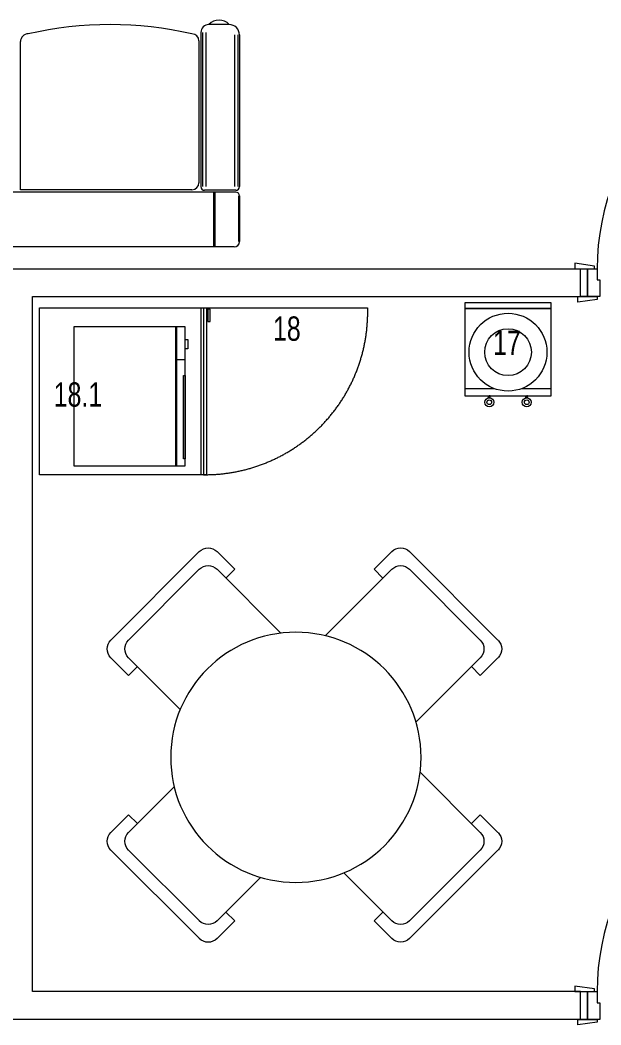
# Model space of a CAD drawing. Extents: x -234346 to 58427, y -132654 to -82394.
# Drawn here: x -66727 to -64638, y -99166 to -95551 of the extents above; entities that cross this region are included whole.
import ezdxf
from ezdxf.enums import TextEntityAlignment as Align

# ---------------------------------------------------------------- set-up
doc = ezdxf.new("R2010")
doc.units = 0
doc.header["$LTSCALE"] = 8
doc.linetypes.add('DASHED', pattern=[19.05, 12.7, -6.35])
for name, color, linetype, lineweight in [('72_EGR_EQP_TAG', 9, 'Continuous', 5), ('LOADING', 9, 'Continuous', 5), ('Walls', 9, 'Continuous', 5), ('Wooden Joinery', 9, 'Continuous', 5)]:
    doc.layers.add(name, color=color, linetype=linetype, lineweight=lineweight)
doc.layers.add('TME-NON MEDICAL FURNITURE', color=9, linetype='Continuous')
doc.styles.add('BMED-60', font='ARIALNB.TTF', dxfattribs={"height": 60})
doc.styles.add('X3G_ENTITY_257CFD', font='swisscl.ttf', dxfattribs={"height": 200})

# ---------------------------------------------------------------- blocks, each defined once
blk = doc.blocks.new('GF21008-P')
at = {"layer": 'LOADING'}
for p, q in [((-0.7709, 0), (0.7906, 0)), ((-0.7019, -0.1974), (-0.7019, 0)), ((-0.6994, -0.1974), (-0.6994, 0)), ((-0.6968, -0.1974), (-0.6968, 0)), ((-0.79, -0.1841), (-0.79, -0.0191)), ((-0.7866, -0.1841), (-0.7866, -0.0191)), ((-0.7767, -0.1974), (0.7964, -0.1974)), ((-0.7767, -0.2037), (-0.6644, -0.2037)), ((-0.6191, -0.2059), (-0.0026, -0.2059)), ((-0.0026, -0.2059), (-0.0026, -0.7385)), ((-0.79, -0.7634), (-0.79, -0.217)), ((-0.784, -0.7634), (-0.784, -0.217)), ((-0.7722, -0.7634), (-0.7722, -0.217)), ((-0.6689, -0.7712), (-0.6689, -0.217)), ((-0.6571, -0.7712), (-0.6571, -0.217)), ((-0.6512, -0.7712), (-0.6512, -0.217)), ((-0.6444, -0.7413), (-0.6444, -0.2312)), ((-0.7533, -0.8), (-0.68, -0.8))]:
    blk.add_line(p, q, dxfattribs=at)
for centre, radius, start, end in [((-0.7709, -0.0191), 0.0191, 90, 180), ((-0.7767, -0.1841), 0.0133, 180, 270), ((-0.7767, -0.217), 0.0133, 90, 180), ((-0.6644, -0.217), 0.0133, 0, 90), ((-0.6191, -0.2312), 0.0253, 90, 180), ((-0.6191, -0.7413), 0.0253, 180, 270), ((-0.0307, -0.7385), 0.0281, 270, 0), ((-0.7533, -0.7634), 0.0366, 180, 270), ((-0.68, -0.7712), 0.0288, 270, 0), ((-0.3249, 0.51), 1.31, 257.0217, 282.9783), ((-0.7167, -0.7662), 0.0499, 222.6462, 317.3538)]:
    blk.add_arc(centre, radius, start, end, dxfattribs=at)
blk = doc.blocks.new('lounge table-4 chairs')
at = {"layer": 'LOADING'}
for p, q in [((-973434, -933254.3), (-973115.8, -932936.1)), ((-973052.1, -932936.1), (-972988.5, -932999.8)), ((-972423.8, -932936.2), (-972487.4, -932999.8)), ((-972360.1, -932936.2), (-972041.9, -933254.4)), ((-973370.3, -933254.3), (-973115.8, -932999.8)), ((-973052.1, -932999.8), (-972813.1, -933238.8)), ((-973020.3, -933031.6), (-972988.5, -932999.8)), ((-972653.4, -933229.4), (-972423.8, -932999.8)), ((-972487.4, -932999.8), (-972455.6, -933031.6)), ((-972360.1, -932999.8), (-972105.6, -933254.4)), ((-973434, -933318), (-973370.3, -933381.6)), ((-973138.9, -933549.4), (-973370.3, -933318)), ((-972105.6, -933318), (-972291.5, -933503.9)), ((-972041.9, -933318), (-972105.6, -933381.6)), ((-973370.3, -933381.6), (-973338.5, -933349.8)), ((-972137.4, -933349.8), (-972105.6, -933381.6)), ((-973370.4, -933946.3), (-973154, -933729.9)), ((-972269.8, -933782.2), (-972105.6, -933946.4)), ((-973434, -933946.3), (-973370.4, -933882.7)), ((-973338.6, -933914.5), (-973370.4, -933882.7)), ((-972105.6, -933882.7), (-972137.4, -933914.6)), ((-972042, -933946.4), (-972105.6, -933882.7)), ((-973115.8, -934328.2), (-973434, -934010)), ((-973115.8, -934264.5), (-973370.4, -934010)), ((-972042, -934010), (-972360.2, -934328.2)), ((-972105.6, -934010), (-972360.2, -934264.6)), ((-972879.5, -934091.9), (-973052.2, -934264.5)), ((-972423.8, -934264.6), (-972580.4, -934108)), ((-972988.6, -934264.5), (-973020.4, -934232.7)), ((-972455.6, -934232.8), (-972487.5, -934264.6)), ((-973052.2, -934328.2), (-972988.6, -934264.5)), ((-972423.8, -934328.2), (-972487.5, -934264.6))]:
    blk.add_line(p, q, dxfattribs=at)
blk.add_circle((-972707.2, -933676.2), 450, dxfattribs=at)
for centre, start, end in [((-973084, -932967.9), 45, 135), ((-972392, -932968), 45, 135), ((-973084, -933031.6), 45, 135), ((-972392, -933031.6), 45, 135), ((-973402.2, -933286.1), 135, 225), ((-973338.5, -933286.1), 135, 225), ((-972137.4, -933286.2), 315, 45), ((-972073.8, -933286.2), 315, 45), ((-973402.2, -933978.2), 135, 225), ((-973338.6, -933978.2), 135, 225), ((-972137.4, -933978.2), 315, 45), ((-972073.8, -933978.2), 315, 45), ((-973084, -934232.7), 225, 315), ((-972392, -934232.8), 225, 315), ((-973084, -934296.3), 225, 315), ((-972392, -934296.4), 225, 315)]:
    blk.add_arc(centre, 45, start, end, dxfattribs=at)
at = {"layer": 'LOADING', "style": 'BMED-60'}
blk.add_attdef('NMF0036', text='', height=60, dxfattribs=at).set_placement((-972707.2, -933676.2), align=Align.MIDDLE_CENTER)
blk = doc.blocks.new('MICROWAVE')
at = {"layer": 'LOADING'}
for p, q in [((35.6883, -3.5368), (35.7218, -3.5368)), ((35.6883, -3.5463), (35.6883, -3.5368)), ((35.7218, -3.5368), (35.7218, -3.5463)), ((35.6435, -3.5463), (35.6435, -3.9463)), ((36.1435, -3.5463), (35.6435, -3.5463)), ((35.6435, -3.5771), (36.1435, -3.5771)), ((35.6435, -3.5783), (36.1435, -3.5783)), ((35.7218, -3.5463), (35.6883, -3.5463)), ((35.7624, -3.5463), (35.7624, -3.5771)), ((35.818, -3.5463), (36.1181, -3.5463)), ((35.818, -3.5523), (35.818, -3.5463)), ((36.1181, -3.5523), (35.818, -3.5523)), ((36.1181, -3.5463), (36.1181, -3.5523)), ((36.1435, -3.9463), (36.1435, -3.5463)), ((35.6435, -3.5796), (36.1435, -3.5796)), ((35.6435, -3.5808), (36.1435, -3.5808)), ((35.6435, -3.9463), (36.1435, -3.9463))]:
    blk.add_line(p, q, dxfattribs=at)
blk = doc.blocks.new('UNDER COUNTER FRIDGE')
at = {"layer": 'LOADING', "ltscale": 10}
blk.add_line((35.575, -3.49), (35.575, -2.89), dxfattribs=at)
at = {"layer": 'LOADING'}
for p, q in [((35.575, -3.47), (36.175, -3.47)), ((35.575, -4.07), (35.575, -3.47)), ((35.575, -3.48), (36.175, -3.48)), ((35.575, -3.49), (36.175, -3.49)), ((36.175, -3.47), (36.175, -4.07)), ((36.175, -4.07), (35.575, -4.07))]:
    blk.add_line(p, q, dxfattribs=at)
for points in [[(35.58, -3.4648), (35.6243, -3.4648), (35.6243, -3.4564), (35.58, -3.4564)], [(35.58, -3.47), (35.6031, -3.47), (35.6031, -3.4648), (35.58, -3.4648)]]:
    blk.add_lwpolyline(points, close=True, dxfattribs=at)
at = {"layer": 'LOADING', "linetype": 'DASHED', "ltscale": 10}
blk.add_arc((35.5899, -3.475), 0.5852, 359.5104, 91.4525, dxfattribs=at)
blk = doc.blocks.new('WATER DISPENSER1')
at = {"layer": 'LOADING'}
for p, q in [((39.296, -0.3448), (39.1904, -0.3448)), ((39.5004, -0.3448), (39.3949, -0.3448))]:
    blk.add_line(p, q, dxfattribs=at)
blk.add_lwpolyline([(39.5004, -0.6333), (39.5004, -0.3183), (39.1904, -0.3183), (39.1904, -0.6333), (39.5004, -0.6333)], dxfattribs=at)
for points in [[(39.2749, -0.3183), (39.278, -0.3183), (39.278, -0.3118), (39.2749, -0.3118)], [(39.281, -0.3183), (39.278, -0.3183), (39.278, -0.3118), (39.281, -0.3118)], [(39.4098, -0.3183), (39.4129, -0.3183), (39.4129, -0.3118), (39.4098, -0.3118)], [(39.416, -0.3183), (39.4129, -0.3183), (39.4129, -0.3118), (39.416, -0.3118)], [(39.5004, -0.6333), (39.1904, -0.6333), (39.1904, -0.6529), (39.5004, -0.6529)]]:
    blk.add_lwpolyline(points, close=True, dxfattribs=at)
for centre, radius in [((39.278, -0.2956), 0.0161), ((39.278, -0.2956), 0.00834), ((39.4129, -0.2956), 0.0161), ((39.4129, -0.2956), 0.00834), ((39.3454, -0.4758), 0.14), ((39.3454, -0.4758), 0.084)]:
    blk.add_circle(centre, radius, dxfattribs=at)
blk = doc.blocks.new('A$C72370EFE')
at = {"layer": 'Wooden Joinery'}
for p, q in [((-0.01, -0.03), (-0.01, -0.07)), ((0, -0.03), (-0.01, -0.03)), ((0.04, -0.03), (0.05, -0.03)), ((0.05, -0.03), (0.05, -0.07)), ((-0.05, -0.07), (-0.05, -0.16)), ((-0.03, -0.07), (-0.03, -0.16)), ((-0.01, -0.04), (-0.02, -0.04)), ((-0.01, -0.06), (-0.02, -0.06)), ((0, -0.07), (-0.01, -0.07)), ((0.04, -0.07), (0.05, -0.07)), ((0.05, -0.04), (0.06, -0.04)), ((0.05, -0.06), (0.06, -0.06)), ((0.07, -0.07), (0.07, -0.16)), ((0.09, -0.07), (0.09, -0.16)), ((-0.01, -0.17), (-0.02, -0.17)), ((-0.01, -0.17), (-0.01, -0.19)), ((0.05, -0.17), (0.06, -0.17)), ((0.05, -0.17), (0.05, -0.19)), ((-0.01, -0.19), (-0.02, -0.19)), ((0.05, -0.19), (0.06, -0.19))]:
    blk.add_line(p, q, dxfattribs=at)
for centre, radius, start, end in [((-0.02, -0.07), 0.03, 90, 180), ((-0.02, -0.07), 0.01, 90, 180), ((0.06, -0.07), 0.03, 0, 90), ((0.06, -0.07), 0.01, 0, 90), ((-0.02, -0.16), 0.03, 180, 270), ((-0.02, -0.16), 0.01, 180, 270), ((0.06, -0.16), 0.01, 270, 0), ((0.06, -0.16), 0.03, 270, 0)]:
    blk.add_arc(centre, radius, start, end, dxfattribs=at)
blk = doc.blocks.new('A$C5DAD61B4')
at = {"layer": 'Wooden Joinery'}
for points in [[(80, 959.1), (80, 969.1), (10, 979.1), (10, 959.1)], [(940, 959.1), (940, 969.1), (1010, 979.1), (1010, 959.1)], [(70, 859.1), (70, 849.1), (0, 839.1), (0, 859.1)], [(120, 859.1), (120, 0), (80, 0), (80, 859.1)], [(950, 859.1), (950, 849.1), (1020, 839.1), (1020, 859.1)]]:
    blk.add_lwpolyline(points, close=True, dxfattribs=at)
for points in [[(45, 859.1), (45, 959.1), (20, 959.1), (20, 859.1), (45, 859.1)], [(45, 859.1), (80, 859.1), (80, 899.1), (90, 899.1), (90, 959.1), (45, 959.1), (45, 859.1)], [(975, 859.1), (940, 859.1), (940, 899.1), (930, 899.1), (930, 959.1), (975, 959.1), (975, 859.1)], [(975, 859.1), (975, 959.1), (1000, 959.1), (1000, 859.1), (975, 859.1)]]:
    blk.add_lwpolyline(points, dxfattribs=at)
blk.add_arc((80, 859.1), 860, 272.666, 0, dxfattribs=at)
at = {"layer": 'Wooden Joinery', "xscale": 999.9999999998854, "yscale": 999.9999999998854, "zscale": 999.9999999998854, "rotation": 180}
blk.add_blockref('A$C72370EFE', (120, 0), dxfattribs=at)
blk = doc.blocks.new('1stF')
at = {"layer": 'Walls', "color": 9}
for p, q in [((-68577.9, -96445.7, 0.1), (-64711.9, -96445.7, 0.1)), ((-64711.9, -96545.7, 0.1), (-64711.9, -96445.7, 0.1)), ((-66681.9, -99045.7, 0.1), (-66681.9, -96545.7, 0.1)), ((-66681.9, -96545.7, 0.1), (-64711.9, -96545.7, 0.1)), ((-64711.9, -99045.7, 0.1), (-66681.9, -99045.7, 0.1)), ((-64711.9, -99145.7, 0.1), (-64711.9, -99045.7, 0.1)), ((-64711.9, -99145.7, 0.1), (-66881.9, -99145.7, 0.1))]:
    blk.add_line(p, q, dxfattribs=at)
at = {"layer": 'LOADING', "color": 9, "xscale": 1000, "yscale": 1000, "zscale": 1000}
for name, p, rotation in [('WATER DISPENSER1', (-25626.9, -97221.5, 0.1), 179.9999999999999), ('UNDER COUNTER FRIDGE', (-62587, -61011.4, 0), 270), ('MICROWAVE', (-62587, -61011.4, 0), 270)]:
    blk.add_blockref(name, p, dxfattribs=dict(at, rotation=rotation))
at = {"layer": 'TME-NON MEDICAL FURNITURE', "color": 9, "xscale": 1000, "yscale": 1000, "zscale": 1000, "rotation": 179.9999999998383}
blk.add_blockref('GF21008-P', (-66727.9, -96367.2), dxfattribs=at)
at = {"layer": 'TME-NON MEDICAL FURNITURE', "color": 9, "xscale": -1}
blk.add_blockref('lounge table-4 chairs', (-1038442.4, 835473, 0.1), dxfattribs=at)
at = {"layer": 'Wooden Joinery', "color": 9, "rotation": 180}
for p in [(-63711.9, -95586.7, 0.1), (-63711.9, -98186.7, 0.1)]:
    blk.add_blockref('A$C5DAD61B4', p, dxfattribs=at)
at = {"layer": '72_EGR_EQP_TAG', "color": 9, "char_height": 87.47, "attachment_point": 2, "style": 'X3G_ENTITY_257CFD'}
for s, insert in [('18', (-65767.6, -96617.2, 0)), ('17', (-64976.3, -96668, 0.1)), ('18.1', (-66518.6, -96854.2, 0))]:
    blk.add_mtext(s, dxfattribs=dict(at, insert=insert))

msp = doc.modelspace()

# ---------------------------------------------------------------- block references
at = {"layer": '72_EGR_EQP_TAG'}
msp.add_blockref('1stF', (0, 0), dxfattribs=at)

doc.saveas('drawing.dxf')
